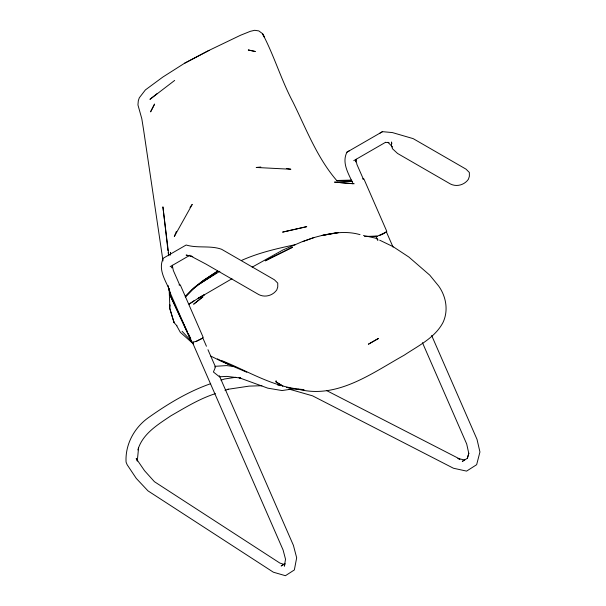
<?xml version="1.0" encoding="UTF-8"?>
<svg xmlns="http://www.w3.org/2000/svg" width="606" height="606" viewBox="0 0 606 606"><rect width="100%" height="100%" fill="white"/><g stroke="black" fill="none" stroke-linecap="round" stroke-linejoin="round"><path stroke-width="0.91" d="M170.491 255.096L170.521 252.323L170.438 254.187M176.937 325.808L174.058 322.619L169.809 308.749L169.703 304.386M169.786 305.151L169.127 288.767M137.267 461.174L138.554 448.107M173.536 320.847L174.058 322.619L169.627 307.734L170.021 305.265M172.627 265.231L171.899 267.95L172.392 265.928L173.324 270.473L179.77 285.138M349.412 150.75L346.943 152.174C341.451 163.014 348.73 173.96 353.056 183.762L334.512 182.118L354.215 183.754M356.23 159.226L355.502 161.946L355.995 159.923L356.926 164.468L363.373 179.141M326.581 390.559L459.909 459.075L457.909 458.553L464.749 459.962L462.28 461.393L467.37 458.28L468.786 453.394L466.696 443.986L422.465 342.701M467.37 458.28L468.847 453.212M176.376 231.431L174.316 236.537L192.246 204.389L189.989 207.396M137.85 449.925C142.539 433.752 157.818 424.632 170.96 415.769C185.3 407.543 199.579 398.68 215.418 393.635M185.353 297.091L192.193 289.615L200.563 283.244L216.448 272.738L199.707 283.775L219.88 271.246M185.284 296.539L194.018 287.661L203.01 280.684L217.69 271.087L203.874 280.154L195.503 286.782L185.641 296.311M157.34 93.453L149.932 99.346L174.679 80.416M313.802 237.628L302.47 241.658L313.007 237.878C328.149 233.469 344.534 230.144 360.009 234.651M194.162 300.644L189.087 304.151L199.586 297.394L204.616 294.614L198.2 298.387L231.977 278.73M351.389 180.103L336.694 180.49C317.029 157.643 306.166 128.828 292.963 102.066C281.267 80.106 274.291 56.01 262.686 34.019L264.511 37.375L262.656 33.754L258.815 30.906L254.702 30.3L250.369 31.307L240.514 35.262L209.07 50.366L184.504 63.282L162.787 77.091L145.395 89.915L139.312 97.793L138.312 100.71L137.941 104.944L141.804 118.708L143.584 129.82L162.999 260.936M346.943 152.174L382.484 131.661L392.4 132.578L413.163 138.63L466.014 169.142L469.362 172.49L469.362 176.354L468.415 179.262C464.438 184.981 456.682 187.171 450.409 183.974L397.551 153.454L392.483 148.743L391.529 145.841L391.529 141.978L391.847 143.637M380.015 133.093L382.484 131.661M170.157 266.655L189.981 255.217M353.76 160.658L385.567 142.296M201.866 338.489L196.208 341.345L191.837 342.466L170.528 296.251L169.082 289.145M385.469 232.484L376.72 236.454L364.539 236.56M283.6 564.55L281.131 565.981L285.078 563.527L284.381 566.178L285.517 559.202L283.093 549.99L192.36 342.231L193.519 342.223M252.164 267.155L282.76 250.066L302.788 241.423M209.07 50.366L184.504 63.282M241.589 260.406C258.641 252.77 277.033 248.521 295.274 244.703M379.682 235.476L383.189 233.908L386.795 231.371L363.888 178.906L362.608 178.914M196.071 341.481L202.298 338.345L203.184 337.375L180.285 284.911L179.005 284.911M224.977 390.378L228.454 389.196M210.699 383.681C187.875 391.627 166.961 404.429 147.349 418.413C133.744 428.647 125.162 444.902 126.063 462.075L127.131 464.704L136.305 478.437L147.978 490.868L273.359 572.2L285.426 575.7L294.349 569.943L296.675 557.785L293.41 545.362L219.304 375.697M221.038 380.174L224.485 379.008L235.81 377.273M293.948 388.749L282.063 390.552L267.807 388.166L239.014 377.682L240.749 378.068L226.773 376.387L219.486 376.811L213.403 372.001L214.971 368.35L215.062 366.312L226.644 365.585L234.764 366.638M227.227 389.408L249.142 386.113L261.906 385.711M260.822 167.044L256.209 167.461L290.85 169.256L286.35 168.43M367.531 236.567L377.121 236.226L366.554 236.348M303.75 389.537C274.147 387.885 248.286 371.114 221.341 360.464M352.616 181.33L336.792 180.8L351.541 181.3M304.023 389.787L294.811 389.12L286.547 387.37M385.484 142.342L389.044 142.69M298.379 389.241C337.322 399.187 371.773 373.266 403.876 355.374L404.869 354.745C418.602 345.602 434.934 337.747 442.971 322.551C448.614 310.666 446.183 296.629 438.714 286.108L429.745 275.132L408.853 257.035L393.127 246.672L379.667 240.173M189.155 255.694L186.11 255.081L192.784 256.596M363.486 235.492L375.462 238.135L377.985 239.355M288.948 389.082L312.567 395.839L453.44 468.233L466.582 471.112L476.649 464.696L479.937 451.978L477.013 439.358L431.646 335.482M192.117 256.421L190.784 256.073L205.942 264.08L258.8 294.599C265.072 297.796 272.821 295.607 276.798 289.888L277.753 286.986L277.753 283.116L274.404 279.775L221.546 249.255C210.252 245.218 197.745 248.49 186.156 245.013L163.34 258.179C157.848 269.011 165.127 279.964 169.453 289.766M277.48 384.855L280.184 385.681M283.949 564.421L279.828 563.042L154.439 481.709L144.554 470.718L136.198 458.545L136.911 460.295M210.88 356.139L221.107 361.184L246.793 372.243M217.372 358.896L228.394 364.35M193.632 344.163L180.308 332.293L176.725 325.786M387.931 142.258L392.483 146.955M182.08 331.285L191.716 341.549M187.102 331.164L170.528 296.251L169.597 290.653M189.125 335.421L190.738 338.822M386.28 231.606L393.082 247.187M375.962 236.226L377.849 240.559M202.669 337.61L206.449 346.261M207.964 349.723L215.524 367.039M188.466 333.694L191.837 342.466L168.938 289.994L168.074 285.471M168.157 252.46L168.544 255.202M168.862 255.785L162.908 206.851L167.976 250.695M169.521 304.523L169.627 307.734M276.078 380.962L276.063 381.962L282.881 386.03L276.041 381.962L276.078 380.962M248.346 49.995L255.187 51.472L248.346 49.995M154.522 104.171L150.576 111.875L154.53 104.179M193.761 304.106L202.896 296.842L193.761 304.106M377.591 338.845L368.365 344.231L378.477 338.527L377.591 338.845M270.284 258.186L265.231 260.853L292.546 247.233L270.284 258.186M306.681 226.667L282.707 232.09L306.681 226.667M335.921 233.007L321.839 235.514L338.512 232.568L335.921 233.007"/></g></svg>
